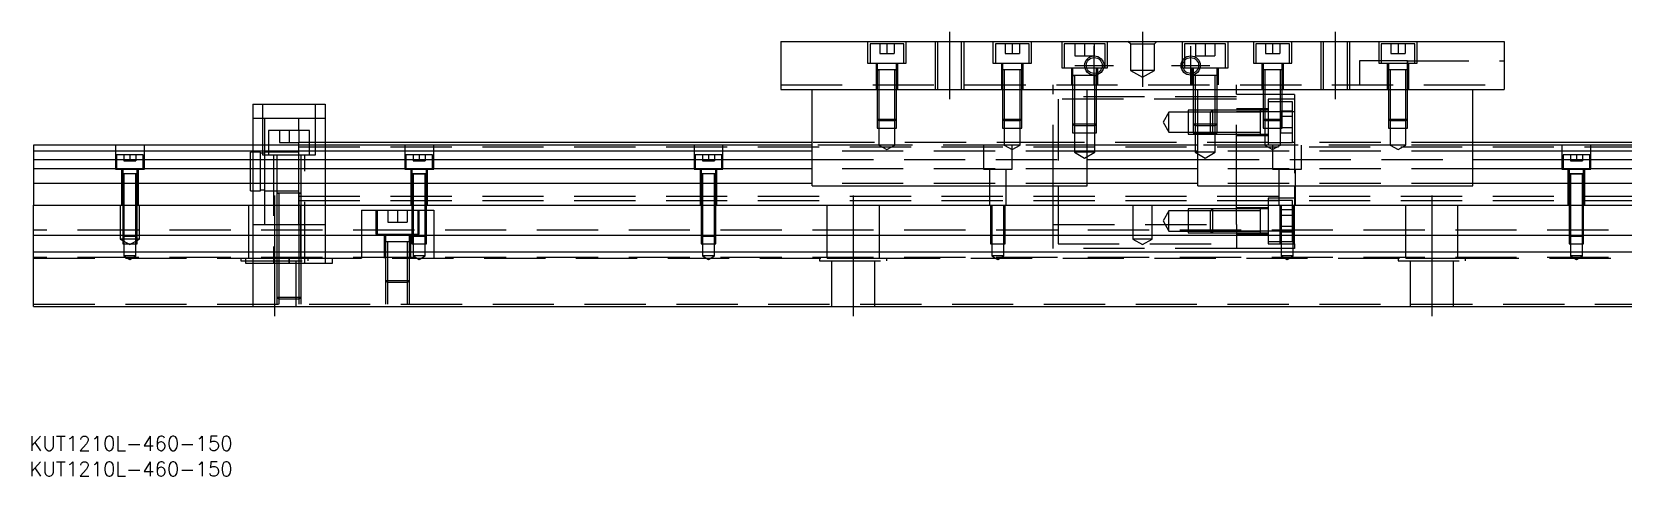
# Model space of a CAD drawing. Extents: x -10 to 660, y -257 to 102.
# Drawn here: x -0.3 to 329.7, y -256.5 to -164.3 of the extents above; entities that cross this region are included whole.
import ezdxf

# ---------------------------------------------------------------- set-up
doc = ezdxf.new("R2010")
doc.units = 0
doc.linetypes.add('CENTER', pattern=[50.8, 31.75, -6.35, 6.35, -6.35])
doc.linetypes.add('DASHED', pattern=[19.05, 12.7, -6.35])
doc.layers.get('0').update_dxf_attribs({"linetype": 'CONTINUOUS'})
doc.layers.add('CENTER', color=1, linetype='CENTER')
doc.styles.get("Standard").update_dxf_attribs({"font": 'txt.shx', "height": 3, "bigfont": 'bigfont.shx'})

# ---------------------------------------------------------------- blocks, each defined once
blk = doc.blocks.new('*U2')
at = {"color": 7, "linetype": 'CONTINUOUS'}
blk.add_text('KUT1210L-460-150', height=3, dxfattribs=at).set_placement((-0.86, -256.54))
blk = doc.blocks.new('*U3')
at = {"color": 7, "linetype": 'CONTINUOUS'}
blk.add_text('KUT1210L-460-150', height=3, dxfattribs=at).set_placement((-0.86, -251.24))

msp = doc.modelspace()

# ---------------------------------------------------------------- linework, layer by layer
at = {"color": 7, "linetype": 'CONTINUOUS'}
for p, q in [((155, -166.31), (155, -176.31)), ((155, -166.31), (305, -166.31)), ((305, -166.31), (305, -176.31)), ((245.500006, -173.41), (240.499994, -173.41)), ((155, -176.31), (305, -176.31)), ((161.5, -196.31), (161.5, -176.31)), ((218.5, -196.31), (218.5, -176.31)), ((241.5, -196.31), (241.5, -176.31)), ((298.5, -196.31), (298.5, -176.31)), ((45.5, -179.31), (45.5, -187.81)), ((45.5, -179.31), (60.5, -179.31)), ((60.5, -179.31), (60.5, -187.81)), ((0, -187.81), (0, -189.062272)), ((161.5, -187.81), (0, -187.81)), ((161.5, -187.31), (60.5, -187.31)), ((241.5, -187.81), (218.5, -187.81)), ((405, -187.31), (298.5, -187.31)), ((460, -187.81), (298.5, -187.81)), ((161.5, -189.062272), (0, -189.062272)), ((0, -189.062272), (0, -190.83668)), ((0, -190.83668), (161.5, -190.83668)), ((0, -190.83668), (0, -192.733076)), ((241.5, -189.062272), (218.5, -189.062272)), ((218.5, -190.83668), (241.5, -190.83668)), ((460, -189.062272), (298.5, -189.062272)), ((298.5, -190.83668), (460, -190.83668)), ((0, -192.733076), (0, -195.787372)), ((161.5, -192.733076), (0, -192.733076)), ((241.5, -192.733076), (218.5, -192.733076)), ((460, -192.733076), (298.5, -192.733076)), ((0, -195.787372), (0, -200.31)), ((161.5, -195.787372), (0, -195.787372)), ((161.5, -196.31), (218.5, -196.31)), ((241.5, -195.787372), (218.5, -195.787372)), ((241.5, -196.31), (298.5, -196.31)), ((460, -195.787372), (298.5, -195.787372)), ((0, -200.31), (460, -200.31)), ((0, -206.61), (0, -200.31)), ((460, -206.61), (0, -206.61)), ((0, -210.01), (0, -206.61)), ((0, -221.31), (0, -210.01)), ((460, -210.01), (0, -210.01)), ((0, -221.31), (460, -221.31))]:
    msp.add_line(p, q, dxfattribs=at)
at = {"color": 3, "linetype": 'DASHED'}
for p, q in [((173, -166.31), (173, -170.81)), ((180.5, -166.81), (173.5, -166.81)), ((173.5, -166.81), (173.5, -170.81)), ((175.5, -166.81), (175.5, -168.81)), ((177, -166.81), (177, -168.81)), ((178.5, -166.81), (178.5, -168.81)), ((180.5, -170.81), (180.5, -166.81)), ((181, -170.81), (181, -166.31)), ((187.000006, -166.31), (187.000006, -176.31)), ((187.5, -166.31), (187.5, -176.31)), ((192.5, -176.31), (192.5, -166.31)), ((192.999994, -176.31), (192.999994, -166.31)), ((199, -166.31), (199, -170.81)), ((206.5, -166.81), (199.5, -166.81)), ((199.5, -166.81), (199.5, -170.81)), ((201.5, -166.81), (201.5, -168.81)), ((203, -166.81), (203, -168.81)), ((204.5, -166.81), (204.5, -168.81)), ((206.5, -170.81), (206.5, -166.81)), ((207, -170.81), (207, -166.31)), ((213.25, -166.31), (213.25, -171.81)), ((222.25, -166.81), (213.75, -166.81)), ((213.75, -166.81), (213.75, -171.81)), ((216, -166.81), (216, -169.31)), ((218, -166.81), (218, -169.31)), ((220, -166.81), (220, -169.31)), ((222.25, -171.81), (222.25, -166.81)), ((222.75, -171.81), (222.75, -166.31)), ((227.5, -166.81), (227, -166.31)), ((227.5, -166.81), (227.5, -172.31)), ((227.5, -166.81), (232.5, -166.81)), ((232.5, -166.81), (233, -166.31)), ((232.5, -172.31), (232.5, -166.81)), ((238.25, -166.31), (238.25, -171.81)), ((247.25, -166.81), (238.75, -166.81)), ((238.75, -166.81), (238.75, -169.74875)), ((241, -166.81), (241, -169.31)), ((243, -166.81), (243, -169.31)), ((245, -166.81), (245, -169.31)), ((247.25, -171.81), (247.25, -166.81)), ((247.75, -171.81), (247.75, -166.31)), ((253, -166.31), (253, -170.81)), ((260.5, -166.81), (253.5, -166.81)), ((253.5, -166.81), (253.5, -170.81)), ((255.5, -166.81), (255.5, -168.81)), ((257, -166.81), (257, -168.81)), ((258.5, -166.81), (258.5, -168.81)), ((260.5, -170.81), (260.5, -166.81)), ((261, -170.81), (261, -166.31)), ((267.000006, -166.31), (267.000006, -176.31)), ((267.5, -166.31), (267.5, -176.31)), ((272.5, -176.31), (272.5, -166.31)), ((272.999994, -176.31), (272.999994, -166.31)), ((279, -166.31), (279, -170.81)), ((286.5, -166.81), (279.5, -166.81)), ((279.5, -166.81), (279.5, -170.81)), ((281.5, -166.81), (281.5, -168.81)), ((283, -166.81), (283, -168.81)), ((284.5, -166.81), (284.5, -168.81)), ((286.5, -170.81), (286.5, -166.81)), ((287, -170.81), (287, -166.31)), ((173, -170.81), (181, -170.81)), ((174.75, -170.81), (174.75, -176.31)), ((175, -170.81), (175, -172.21)), ((175.5, -168.81), (177, -168.81)), ((177, -168.81), (178.5, -168.81)), ((179, -172.21), (179, -170.81)), ((179.25, -176.31), (179.25, -170.81)), ((199, -170.81), (207, -170.81)), ((200.75, -170.81), (200.75, -176.31)), ((201, -170.81), (201, -172.21)), ((201.5, -168.81), (203, -168.81)), ((203, -168.81), (204.5, -168.81)), ((205, -172.21), (205, -170.81)), ((205.25, -176.31), (205.25, -170.81)), ((216, -169.31), (218, -169.31)), ((218, -169.31), (220, -169.31)), ((238.75, -169.74875), (238.75, -170.232968)), ((238.75, -170.232968), (238.75, -171.81)), ((241, -169.31), (243, -169.31)), ((243, -169.31), (245, -169.31)), ((253, -170.81), (261, -170.81)), ((254.75, -170.81), (254.75, -176.31)), ((255, -170.81), (255, -172.21)), ((255.5, -168.81), (257, -168.81)), ((257, -168.81), (258.5, -168.81)), ((259, -172.21), (259, -170.81)), ((259.25, -176.31), (259.25, -170.81)), ((285, -170.31), (275, -170.31)), ((275, -170.31), (275, -175.31)), ((279, -170.81), (287, -170.81)), ((280.75, -170.81), (280.75, -176.31)), ((281, -170.81), (281, -172.21)), ((281.5, -168.81), (283, -168.81)), ((283, -168.81), (284.5, -168.81)), ((285, -170.81), (285, -170.31)), ((285, -170.31), (305, -170.31)), ((285, -170.31), (285, -170.81)), ((285, -172.21), (285, -170.81)), ((285.25, -176.31), (285.25, -170.81)), ((179.000006, -172.21), (174.999994, -172.21)), ((179.000006, -172.21), (174.999994, -172.21)), ((175, -172.205), (175, -172.21)), ((175, -172.21), (175.216462, -172.21)), ((175.216708, -172.21), (175, -172.21)), ((175, -172.21), (175, -172.215)), ((175, -172.21), (175, -176.31)), ((178.783332, -172.21), (175.216708, -172.21)), ((175.35, -172.21), (175.35, -176.31)), ((178.65, -176.31), (178.65, -172.21)), ((179, -172.21), (178.783332, -172.21)), ((178.783538, -172.21), (179, -172.21)), ((179, -172.21), (179, -172.205)), ((179, -172.215), (179, -172.21)), ((179, -176.31), (179, -172.21)), ((205.000006, -172.21), (200.999994, -172.21)), ((205.000006, -172.21), (200.999994, -172.21)), ((205.000006, -172.21), (200.999994, -172.21)), ((201, -172.205), (201, -172.21)), ((201.216708, -172.21), (201, -172.21)), ((201, -172.21), (201, -172.215)), ((201, -172.21), (201, -176.31)), ((204.783332, -172.21), (201.216708, -172.21)), ((201.35, -172.21), (201.35, -176.31)), ((204.65, -176.31), (204.65, -172.21)), ((205, -172.21), (204.783332, -172.21)), ((205, -172.21), (205, -172.205)), ((205, -172.215), (205, -172.21)), ((205, -176.31), (205, -172.21)), ((213.25, -171.81), (222.75, -171.81)), ((215.25, -171.81), (215.25, -175.31)), ((220.500006, -173.41), (215.499994, -173.41)), ((220.500006, -173.41), (215.499994, -173.41)), ((215.5, -171.81), (215.5, -173.41)), ((215.5, -173.405), (215.5, -173.41)), ((215.5, -173.41), (215.757448, -173.41)), ((215.757468, -173.41), (215.5, -173.41)), ((215.5, -173.41), (215.5, -173.415)), ((215.5, -173.41), (215.5, -175.31)), ((220.013852, -173.41), (215.757468, -173.41)), ((215.9, -173.41), (215.9, -175.31)), ((220.242552, -173.41), (220.013852, -173.41)), ((220.1, -175.31), (220.1, -173.41)), ((220.5, -173.41), (220.242552, -173.41)), ((220.242602, -173.41), (220.5, -173.41)), ((220.5, -172.882418), (220.5, -171.81)), ((220.5, -173.246492), (220.5, -172.882418)), ((220.5, -173.41), (220.5, -173.246492)), ((220.5, -173.41), (220.5, -173.405)), ((220.5, -173.415), (220.5, -173.41)), ((220.5, -175.31), (220.5, -173.41)), ((220.75, -175.31), (220.75, -171.81)), ((232.5, -172.31), (227.5, -172.31)), ((227.5, -172.31), (230, -173.753376)), ((230, -173.753376), (232.5, -172.31)), ((238.25, -171.81), (247.75, -171.81)), ((240.25, -171.81), (240.25, -175.31)), ((240.5, -171.81), (240.5, -172.882418)), ((240.5, -172.882418), (240.5, -173.246492)), ((240.5, -173.246492), (240.5, -173.41)), ((240.5, -173.405), (240.5, -173.41)), ((240.757468, -173.41), (240.5, -173.41)), ((240.5, -173.41), (240.5, -173.415)), ((240.5, -173.41), (240.5, -175.31)), ((245.242552, -173.41), (240.757468, -173.41)), ((240.9, -173.41), (240.9, -175.31)), ((245.1, -175.31), (245.1, -173.41)), ((245.5, -173.41), (245.242552, -173.41)), ((245.5, -173.41), (245.5, -171.81)), ((245.5, -173.41), (245.5, -173.405)), ((245.5, -173.415), (245.5, -173.41)), ((245.5, -175.31), (245.5, -173.41)), ((245.75, -175.31), (245.75, -171.81)), ((259.000006, -172.21), (254.999994, -172.21)), ((259.000006, -172.21), (254.999994, -172.21)), ((255, -172.205), (255, -172.21)), ((255.216708, -172.21), (255, -172.21)), ((255, -172.21), (255, -172.215)), ((255, -172.21), (255, -176.31)), ((258.783332, -172.21), (255.216708, -172.21)), ((255.35, -172.21), (255.35, -176.31)), ((258.65, -176.31), (258.65, -172.21)), ((259, -172.21), (258.783332, -172.21)), ((259, -172.21), (259, -172.205)), ((259, -172.215), (259, -172.21)), ((259, -176.31), (259, -172.21)), ((285.000006, -172.21), (280.999994, -172.21)), ((285.000006, -172.21), (280.999994, -172.21)), ((285.000006, -172.21), (280.999994, -172.21)), ((285.000006, -172.21), (280.999994, -172.21)), ((281, -172.205), (281, -172.21)), ((281.216708, -172.21), (281, -172.21)), ((281, -172.21), (281, -176.31)), ((281, -172.21), (281, -172.215)), ((284.783332, -172.21), (281.216708, -172.21)), ((281.35, -172.21), (281.35, -176.31)), ((284.65, -176.31), (284.65, -172.21)), ((285, -172.21), (284.783332, -172.21)), ((285, -172.21), (285, -172.205)), ((285, -176.31), (285, -172.21)), ((285, -172.215), (285, -172.21)), ((155, -175.31), (305, -175.31)), ((175, -176.31), (175, -182.46)), ((175.000006, -176.31), (175.000002, -182.46)), ((175.35, -176.31), (175.35, -182.81)), ((178.65, -182.81), (178.65, -176.31)), ((178.999998, -182.46), (178.999994, -176.31)), ((179, -182.46), (179, -176.31)), ((201, -176.31), (201, -182.46)), ((201.000006, -176.31), (201.000002, -182.46)), ((201.35, -176.31), (201.35, -182.81)), ((204.65, -182.81), (204.65, -176.31)), ((204.999998, -182.46), (204.999994, -176.31)), ((205, -182.46), (205, -176.31)), ((211.5, -176.31), (211.5, -175.31)), ((211.5, -196.31), (211.5, -176.31)), ((249.5, -177.81), (211.5, -177.81)), ((215.5, -175.31), (215.5, -183.41)), ((215.500006, -175.31), (215.500006, -183.41)), ((215.9, -175.31), (215.9, -183.81)), ((220.1, -183.81), (220.1, -175.31)), ((220.499994, -183.41), (220.499994, -175.31)), ((220.5, -183.41), (220.5, -175.31)), ((240.5, -175.31), (240.5, -183.41)), ((240.500006, -175.31), (240.500006, -183.41)), ((240.9, -175.31), (240.9, -183.81)), ((245.1, -176.31), (245.1, -175.31)), ((245.1, -183.81), (245.1, -176.31)), ((245.499994, -176.31), (245.499994, -175.31)), ((245.499994, -183.410006), (245.499994, -176.31)), ((245.5, -176.31), (245.5, -175.31)), ((245.5, -183.41), (245.5, -176.31)), ((249.5, -176.31), (249.5, -175.31)), ((249.5, -196.31), (249.5, -176.31)), ((255, -177.31), (249.5, -177.31)), ((255, -176.31), (255, -182.46)), ((255.35, -177.31), (255, -177.31)), ((255.000006, -176.31), (255.000002, -182.46)), ((255.35, -176.31), (255.35, -182.81)), ((258.65, -177.31), (255.35, -177.31)), ((258.65, -182.81), (258.65, -176.31)), ((259, -177.31), (258.65, -177.31)), ((258.999998, -182.46), (258.999994, -176.31)), ((259, -182.46), (259, -176.31)), ((261.5, -177.31), (259, -177.31)), ((261.5, -177.31), (261.5, -180.940684)), ((281, -176.31), (281, -182.46)), ((281.000006, -176.31), (281.000002, -182.46)), ((281.35, -176.31), (281.35, -182.81)), ((284.65, -182.81), (284.65, -176.31)), ((284.999998, -182.46), (284.999994, -176.31)), ((285, -182.46), (285, -176.31)), ((47.5, -179.31), (47.5, -189.81)), ((58.5, -189.81), (58.5, -179.31)), ((212.5, -178.31), (212.5, -196.31)), ((245.1, -178.31), (212.5, -178.31)), ((235.5, -180.96), (234.287564, -183.06)), ((235.5, -185.16), (235.5, -180.96)), ((239.5, -180.96), (235.5, -180.96)), ((244.5, -180.560002), (239.5, -180.560006)), ((239.5, -180.560006), (239.5, -185.559994)), ((244.1, -180.96), (239.5, -180.96)), ((244.5, -180.56), (244.1, -180.96)), ((244.1, -183.81), (244.1, -180.96)), ((245.1, -180.96), (244.1, -180.96)), ((244.5, -180.56), (244.5, -183.81)), ((245.1, -180.56), (244.5, -180.56)), ((245.1, -180.560006), (244.5, -180.560002)), ((245.5, -178.31), (245.1, -178.31)), ((245.5, -180.56), (245.1, -180.56)), ((245.5, -180.560006), (245.1, -180.560006)), ((245.5, -180.96), (245.1, -180.96)), ((249.5, -178.31), (245.5, -178.31)), ((249.5, -180.56), (245.5, -180.56)), ((249.5, -180.560006), (245.5, -180.560006)), ((249.5, -180.96), (245.5, -180.96)), ((256.1, -180.31), (249.5, -180.31)), ((254.505, -180.56), (249.5, -180.56)), ((255, -180.940684), (249.5, -180.940684)), ((254.5, -180.96), (249.5, -180.96)), ((255, -180.56), (254.495, -180.56)), ((254.5, -183.06), (254.5, -180.559994)), ((254.5, -185.560006), (254.5, -180.559994)), ((254.5, -180.96), (254.5, -180.559994)), ((254.5, -180.56), (254.5, -180.817448)), ((254.5, -180.817468), (254.5, -180.56)), ((254.5, -180.817468), (254.5, -180.56)), ((254.5, -182.909954), (254.5, -180.817468)), ((254.5, -185.16), (254.5, -180.96)), ((255.35, -180.56), (255, -180.56)), ((255.35, -180.940684), (255, -180.940684)), ((256.1, -180.56), (255.35, -180.56)), ((258.65, -180.940684), (255.35, -180.940684)), ((256.1, -178.31), (256.1, -187.81)), ((261.5, -178.31), (256.1, -178.31)), ((258.65, -178.81), (256.1, -178.81)), ((258.6, -180.750598), (258.6, -181.9053)), ((261.1, -180.750598), (258.6, -180.750598)), ((259, -178.81), (258.65, -178.81)), ((259, -180.940684), (258.65, -180.940684)), ((261.1, -178.81), (259, -178.81)), ((261.5, -180.940684), (259, -180.940684)), ((261.1, -187.31), (261.1, -178.81)), ((261.5, -180.940684), (261.5, -196.31)), ((48, -182.31), (45.5, -182.31)), ((48, -187.81), (48, -182.31)), ((55, -182.31), (48, -182.31)), ((57.25, -184.81), (48.75, -184.81)), ((48.75, -184.81), (48.75, -187.81)), ((51, -184.81), (51, -187.31)), ((53, -184.81), (53, -187.31)), ((55, -184.81), (55, -182.31)), ((60.5, -182.31), (55, -182.31)), ((55, -184.81), (55, -187.31)), ((57.25, -187.81), (57.25, -184.81)), ((175, -182.46), (179, -182.46)), ((175, -182.46), (175.35, -182.81)), ((175.000002, -182.46), (175.000006, -184.31)), ((175.000006, -184.31), (178.999994, -184.31)), ((178.65, -182.81), (175.35, -182.81)), ((175.35, -182.81), (175.35, -184.31)), ((175.35, -184.31), (175.35, -187.81)), ((178.65, -182.81), (179, -182.46)), ((178.65, -184.31), (178.65, -182.81)), ((178.65, -187.81), (178.65, -184.31)), ((178.999994, -184.31), (178.999998, -182.46)), ((201, -182.46), (205, -182.46)), ((201, -182.46), (201.35, -182.81)), ((201.000002, -182.46), (201.000006, -184.31)), ((201.000006, -184.31), (204.999994, -184.31)), ((204.65, -182.81), (201.35, -182.81)), ((201.35, -182.81), (201.35, -184.31)), ((201.35, -184.31), (201.35, -187.81)), ((204.65, -182.81), (205, -182.46)), ((204.65, -184.31), (204.65, -182.81)), ((204.65, -187.81), (204.65, -184.31)), ((204.999994, -184.31), (204.999998, -182.46)), ((215.5, -183.41), (220.5, -183.41)), ((215.5, -183.41), (215.9, -183.81)), ((215.500006, -183.41), (215.500006, -185.31)), ((220.1, -183.81), (215.9, -183.81)), ((215.9, -183.81), (215.9, -185.31)), ((220.1, -183.81), (220.5, -183.41)), ((220.1, -185.31), (220.1, -183.81)), ((220.499994, -185.31), (220.499994, -183.41)), ((234.287564, -183.06), (235.5, -185.16)), ((240.5, -183.41), (245.5, -183.41)), ((240.5, -183.41), (240.9, -183.81)), ((240.500006, -183.41), (240.500006, -185.31)), ((245.1, -183.81), (240.9, -183.81)), ((240.9, -183.81), (240.9, -185.31)), ((244.1, -185.16), (244.1, -183.81)), ((244.5, -183.81), (244.5, -185.56)), ((245.1, -183.81), (245.5, -183.41)), ((245.1, -185.31), (245.1, -183.81)), ((245.499994, -185.31), (245.499994, -183.410006)), ((254.5, -185.302552), (254.5, -182.909954)), ((255, -182.46), (259, -182.46)), ((255, -182.46), (255.35, -182.81)), ((255.000002, -182.46), (255.000006, -184.31)), ((255.000006, -184.31), (258.999994, -184.31)), ((258.65, -182.81), (255.35, -182.81)), ((255.35, -182.81), (255.35, -184.31)), ((255.35, -184.31), (255.35, -187.81)), ((258.6, -181.9053), (258.6, -184.2147)), ((261.1, -181.9053), (258.6, -181.9053)), ((258.6, -184.2147), (258.6, -185.369402)), ((261.1, -184.2147), (258.6, -184.2147)), ((258.65, -182.81), (259, -182.46)), ((258.65, -184.31), (258.65, -182.81)), ((258.65, -187.81), (258.65, -184.31)), ((258.999994, -184.31), (258.999998, -182.46)), ((281, -182.46), (285, -182.46)), ((281, -182.46), (281.35, -182.81)), ((281.000002, -182.46), (281.000006, -184.31)), ((281.000006, -184.31), (284.999994, -184.31)), ((284.65, -182.81), (281.35, -182.81)), ((281.35, -182.81), (281.35, -184.31)), ((281.35, -184.31), (281.35, -187.81)), ((284.65, -182.81), (285, -182.46)), ((284.65, -184.31), (284.65, -182.81)), ((284.65, -187.81), (284.65, -184.31)), ((284.999994, -184.31), (284.999998, -182.46)), ((17, -187.81), (17, -192.81)), ((23, -192.81), (23, -187.81)), ((45.5, -187.81), (45.5, -200.31)), ((48, -193.31), (48, -187.81)), ((48.75, -187.81), (48.75, -189.81)), ((51, -187.31), (53, -187.31)), ((53, -187.31), (55, -187.31)), ((55, -187.81), (55, -187.31)), ((57.25, -187.31), (55, -187.31)), ((55, -189.81), (55, -187.81)), ((60.5, -187.31), (57.25, -187.31)), ((57.25, -189.81), (57.25, -187.81)), ((60.5, -187.81), (60.5, -200.31)), ((77, -187.81), (77, -192.81)), ((83, -192.81), (83, -187.81)), ((137, -187.81), (137, -192.81)), ((143, -192.81), (143, -187.81)), ((212.5, -187.31), (161.5, -187.31)), ((175.35, -187.81), (161.5, -187.81)), ((178.65, -187.81), (175.35, -187.81)), ((175.35, -187.81), (177, -188.762628)), ((177, -188.762628), (178.65, -187.81)), ((201.35, -187.81), (178.65, -187.81)), ((197, -187.81), (197, -192.81)), ((204.65, -187.81), (201.35, -187.81)), ((201.35, -187.81), (203, -188.762628)), ((203, -188.762628), (204.65, -187.81)), ((203, -192.81), (203, -187.81)), ((218.5, -187.81), (204.65, -187.81)), ((256.1, -187.31), (212.5, -187.31)), ((215.500006, -185.31), (220.499994, -185.31)), ((215.9, -185.31), (215.9, -189.31)), ((220.1, -189.31), (220.1, -185.31)), ((235.5, -185.16), (239.5, -185.16)), ((239.5, -185.16), (244.1, -185.16)), ((239.5, -185.559994), (244.5, -185.559994)), ((240.500006, -185.31), (245.499994, -185.31)), ((240.9, -185.31), (240.9, -189.31)), ((255.35, -187.81), (241.5, -187.81)), ((244.1, -185.16), (249.5, -185.16)), ((244.1, -185.16), (244.5, -185.56)), ((244.1, -185.16), (249.5, -185.16)), ((244.5, -185.559994), (249.5, -185.559994)), ((244.5, -185.56), (249.5, -185.559998)), ((245.1, -189.31), (245.1, -185.31)), ((249.5, -185.16), (254.5, -185.16)), ((249.5, -185.559998), (254.505, -185.56)), ((249.5, -185.81), (256.1, -185.81)), ((254.495, -185.56), (256.1, -185.56)), ((254.5, -185.560006), (254.5, -185.16)), ((254.5, -185.56), (254.5, -185.302552)), ((258.65, -187.81), (255.35, -187.81)), ((255.35, -187.81), (257, -188.762628)), ((256.1, -187.31), (261.1, -187.31)), ((257, -188.762628), (258.65, -187.81)), ((257, -187.81), (257, -192.81)), ((261.1, -185.369402), (258.6, -185.369402)), ((281.35, -187.81), (258.65, -187.81)), ((261.5, -187.31), (261.1, -187.31)), ((298.5, -187.31), (261.5, -187.31)), ((263, -192.81), (263, -187.81)), ((284.65, -187.81), (281.35, -187.81)), ((281.35, -187.81), (283, -188.762628)), ((283, -188.762628), (284.65, -187.81)), ((298.5, -187.81), (284.65, -187.81)), ((317, -187.81), (317, -192.81)), ((323, -192.81), (323, -187.81)), ((22.75, -189.81), (17.25, -189.81)), ((17.25, -189.81), (17.25, -192.81)), ((18.75, -189.81), (18.75, -191.11)), ((18.75, -191.11), (20, -191.11)), ((20, -189.81), (20, -191.11)), ((20, -191.11), (21.25, -191.11)), ((21.25, -189.81), (21.25, -191.11)), ((22.75, -192.81), (22.75, -189.81)), ((45, -193.31), (45, -189.31)), ((45.5, -189.31), (45, -189.31)), ((47.1, -189.31), (45.5, -189.31)), ((47.1, -193.31), (47.1, -189.31)), ((48, -189.51), (47.1, -189.51)), ((47.5, -189.81), (58.5, -189.81)), ((48.75, -189.31), (48, -189.31)), ((55, -189.31), (48.75, -189.31)), ((49.75, -189.81), (49.75, -212.31)), ((50.5, -189.81), (50.5, -197.81)), ((55, -188.185), (405, -188.185)), ((55, -193.31), (55, -189.81)), ((55.5, -197.81), (55.5, -189.81)), ((56.25, -212.31), (56.25, -189.81)), ((82.75, -189.81), (77.25, -189.81)), ((77.25, -189.81), (77.25, -192.81)), ((78.75, -189.81), (78.75, -191.11)), ((78.75, -191.11), (80, -191.11)), ((80, -189.81), (80, -191.11)), ((80, -191.11), (81.25, -191.11)), ((81.25, -189.81), (81.25, -191.11)), ((82.75, -192.81), (82.75, -189.81)), ((142.75, -189.81), (137.25, -189.81)), ((137.25, -189.81), (137.25, -192.81)), ((138.75, -189.81), (138.75, -191.11)), ((138.75, -191.11), (140, -191.11)), ((140, -189.81), (140, -191.11)), ((140, -191.11), (141.25, -191.11)), ((141.25, -189.81), (141.25, -191.11)), ((142.75, -192.81), (142.75, -189.81)), ((218.5, -189.062272), (161.5, -189.062272)), ((161.5, -190.83668), (218.5, -190.83668)), ((220.1, -189.31), (215.9, -189.31)), ((215.9, -189.31), (218, -190.522436)), ((218, -190.522436), (220.1, -189.31)), ((245.1, -189.31), (240.9, -189.31)), ((240.9, -189.31), (243, -190.522436)), ((298.5, -189.062272), (241.5, -189.062272)), ((241.5, -190.83668), (298.5, -190.83668)), ((243, -190.522436), (245.1, -189.31)), ((322.75, -189.81), (317.25, -189.81)), ((317.25, -189.81), (317.25, -192.81)), ((318.75, -189.81), (318.75, -191.11)), ((318.75, -191.11), (320, -191.11)), ((320, -189.81), (320, -191.11)), ((320, -191.11), (321.25, -191.11)), ((321.25, -189.81), (321.25, -191.11)), ((322.75, -192.81), (322.75, -189.81)), ((17, -192.81), (23, -192.81)), ((18.25, -192.81), (18.25, -200.31)), ((19.998804, -193.81), (18.499994, -193.81)), ((19.998804, -193.81), (18.499994, -193.81)), ((18.5, -192.81), (18.5, -193.81)), ((18.5, -193.805), (18.5, -193.81)), ((18.624678, -193.81), (18.5, -193.81)), ((18.624678, -193.81), (18.5, -193.81)), ((18.5, -193.81), (18.5, -200.31)), ((18.5, -193.81), (18.5, -193.815)), ((19.998804, -193.81), (18.624678, -193.81)), ((19.998804, -193.81), (18.624678, -193.81)), ((18.75, -193.81), (18.75, -200.31)), ((21.500006, -193.81), (19.998804, -193.81)), ((21.500006, -193.81), (19.998804, -193.81)), ((21.37533, -193.81), (19.998804, -193.81)), ((21.37533, -193.81), (19.998804, -193.81)), ((21.25, -200.31), (21.25, -193.81)), ((21.5, -193.81), (21.37533, -193.81)), ((21.5, -193.81), (21.37533, -193.81)), ((21.5, -193.81), (21.5, -192.81)), ((21.5, -193.81), (21.5, -193.805)), ((21.5, -200.31), (21.5, -193.81)), ((21.5, -193.815), (21.5, -193.81)), ((21.75, -200.31), (21.75, -192.81)), ((45, -197.31), (45, -193.31)), ((47.1, -197.31), (47.1, -193.31)), ((48, -200.31), (48, -193.31)), ((55, -197.810302), (55, -193.31)), ((77, -192.81), (83, -192.81)), ((78.25, -192.81), (78.25, -200.31)), ((81.500006, -193.81), (78.499994, -193.81)), ((79.998804, -193.81), (78.499994, -193.81)), ((81.500006, -193.81), (78.499994, -193.81)), ((79.998804, -193.81), (78.499994, -193.81)), ((78.5, -192.81), (78.5, -193.81)), ((78.5, -193.805), (78.5, -193.81)), ((78.5, -193.81), (78.62467, -193.81)), ((78.624678, -193.81), (78.5, -193.81)), ((78.5, -193.81), (78.62467, -193.81)), ((78.624678, -193.81), (78.5, -193.81)), ((78.5, -193.81), (78.5, -200.31)), ((78.5, -193.81), (78.5, -193.815)), ((78.62467, -193.81), (81.375392, -193.81)), ((78.62467, -193.81), (81.375392, -193.81)), ((79.998804, -193.81), (78.624678, -193.81)), ((79.998804, -193.81), (78.624678, -193.81)), ((78.75, -193.81), (78.75, -200.31)), ((81.500006, -193.81), (79.998804, -193.81)), ((81.500006, -193.81), (79.998804, -193.81)), ((81.37533, -193.81), (79.998804, -193.81)), ((81.37533, -193.81), (79.998804, -193.81)), ((81.25, -200.31), (81.25, -193.81)), ((81.5, -193.81), (81.37533, -193.81)), ((81.5, -193.81), (81.37533, -193.81)), ((81.375392, -193.81), (81.5, -193.81)), ((81.375392, -193.81), (81.5, -193.81)), ((81.5, -193.81), (81.5, -192.81)), ((81.5, -193.81), (81.5, -193.805)), ((81.5, -200.31), (81.5, -193.81)), ((81.5, -193.815), (81.5, -193.81)), ((81.75, -200.31), (81.75, -192.81)), ((137, -192.81), (143, -192.81)), ((138.25, -192.81), (138.25, -200.31)), ((139.998804, -193.81), (138.499994, -193.81)), ((139.998804, -193.81), (138.499994, -193.81)), ((138.5, -192.81), (138.5, -193.81)), ((138.5, -193.805), (138.5, -193.81)), ((138.624678, -193.81), (138.5, -193.81)), ((138.624678, -193.81), (138.5, -193.81)), ((138.5, -193.81), (138.5, -193.815)), ((138.5, -193.81), (138.5, -200.31)), ((139.998804, -193.81), (138.624678, -193.81)), ((139.998804, -193.81), (138.624678, -193.81)), ((138.75, -193.81), (138.75, -200.31)), ((141.500006, -193.81), (139.998804, -193.81)), ((141.500006, -193.81), (139.998804, -193.81)), ((141.37533, -193.81), (139.998804, -193.81)), ((141.37533, -193.81), (139.998804, -193.81)), ((141.25, -200.31), (141.25, -193.81)), ((141.5, -193.81), (141.37533, -193.81)), ((141.5, -193.81), (141.37533, -193.81)), ((141.5, -193.81), (141.5, -192.81)), ((141.5, -193.81), (141.5, -193.805)), ((141.5, -193.815), (141.5, -193.81)), ((141.5, -200.31), (141.5, -193.81)), ((141.75, -200.31), (141.75, -192.81)), ((218.5, -192.733076), (161.5, -192.733076)), ((197, -192.81), (203, -192.81)), ((198.25, -192.81), (198.25, -200.31)), ((201.75, -200.31), (201.75, -192.81)), ((298.5, -192.733076), (241.5, -192.733076)), ((257, -192.81), (263, -192.81)), ((258.25, -192.81), (258.25, -200.31)), ((261.75, -200.31), (261.75, -192.81)), ((317, -192.81), (323, -192.81)), ((318.25, -192.81), (318.25, -200.31)), ((319.998804, -193.81), (318.499994, -193.81)), ((321.500006, -193.81), (318.499994, -193.81)), ((319.998804, -193.81), (318.499994, -193.81)), ((318.5, -192.81), (318.5, -193.81)), ((318.5, -193.805), (318.5, -193.81)), ((318.624678, -193.81), (318.5, -193.81)), ((318.5, -193.81), (318.62467, -193.81)), ((318.624678, -193.81), (318.5, -193.81)), ((318.5, -193.81), (318.5, -193.815)), ((318.5, -193.81), (318.5, -200.31)), ((318.62467, -193.81), (321.375392, -193.81)), ((319.998804, -193.81), (318.624678, -193.81)), ((319.998804, -193.81), (318.624678, -193.81)), ((318.75, -193.81), (318.75, -200.31)), ((321.500006, -193.81), (319.998804, -193.81)), ((321.500006, -193.81), (319.998804, -193.81)), ((321.37533, -193.81), (319.998804, -193.81)), ((321.37533, -193.81), (319.998804, -193.81)), ((321.25, -200.31), (321.25, -193.81)), ((321.5, -193.81), (321.37533, -193.81)), ((321.5, -193.81), (321.37533, -193.81)), ((321.375392, -193.81), (321.5, -193.81)), ((321.5, -193.81), (321.5, -192.81)), ((321.5, -193.81), (321.5, -193.805)), ((321.5, -193.815), (321.5, -193.81)), ((321.5, -200.31), (321.5, -193.81)), ((321.75, -200.31), (321.75, -192.81)), ((45, -197.31), (45.5, -197.31)), ((45.5, -197.31), (47.1, -197.31)), ((47.1, -197.11), (48, -197.11)), ((48, -197.31), (50.5, -197.31)), ((55.500006, -197.81), (50.499994, -197.81)), ((55.500006, -197.81), (50.499994, -197.81)), ((55.500006, -197.81), (50.499994, -197.81)), ((50.5, -197.31), (55, -197.31)), ((50.5, -197.805), (50.5, -197.81)), ((50.5, -197.81), (50.757448, -197.81)), ((50.757468, -197.81), (50.5, -197.81)), ((50.5, -197.81), (50.5, -200.31)), ((50.5, -197.81), (50.5, -197.815)), ((55.242552, -197.81), (50.757468, -197.81)), ((50.9, -197.81), (50.9, -200.31)), ((55, -200.31), (55, -197.810302)), ((55.1, -200.31), (55.1, -197.81)), ((55.5, -197.81), (55.242552, -197.81)), ((55.242602, -197.81), (55.5, -197.81)), ((55.5, -197.81), (55.5, -197.805)), ((55.5, -200.31), (55.5, -197.81)), ((55.5, -197.815), (55.5, -197.81)), ((218.5, -195.787372), (161.5, -195.787372)), ((211.5, -200.31), (211.5, -196.31)), ((212.5, -196.31), (212.5, -200.31)), ((298.5, -195.787372), (241.5, -195.787372)), ((249.5, -200.31), (249.5, -196.31)), ((261.5, -196.31), (261.5, -200.31)), ((18, -200.31), (18, -207.31)), ((18.5, -200.31), (18.5, -206.56)), ((18.500006, -200.31), (18.500006, -206.560006)), ((18.75, -200.31), (18.75, -206.61)), ((21.25, -206.61), (21.25, -200.31)), ((21.499994, -206.560006), (21.499994, -200.31)), ((21.5, -206.56), (21.5, -200.31)), ((22, -207.31), (22, -200.31)), ((44.638098, -211.31), (44.638098, -200.31)), ((45.5, -200.31), (45.5, -206.61)), ((48, -204.31), (48, -200.31)), ((50.5, -200.31), (50.5, -206.61)), ((50.9, -200.31), (50.9, -206.61)), ((55, -198.435), (405, -198.435)), ((55, -199.31), (405, -199.31)), ((55, -204.31), (55, -200.31)), ((55.1, -206.61), (55.1, -200.31)), ((55.361902, -200.31), (55.361902, -211.31)), ((55.5, -206.61), (55.5, -200.31)), ((60.5, -200.31), (60.5, -206.61)), ((68, -201.31), (78.5, -201.31)), ((68, -201.31), (68, -206.61)), ((71, -201.31), (71, -206.31)), ((71.25, -201.31), (71.25, -206.31)), ((73.5, -201.31), (73.5, -203.81)), ((75.5, -201.31), (75.5, -203.81)), ((77.5, -201.31), (77.5, -203.81)), ((78.5, -200.31), (78.5, -206.56)), ((78.5, -201.31), (78.75, -201.31)), ((78.500006, -200.31), (78.500006, -206.560006)), ((78.75, -200.31), (78.75, -206.61)), ((78.75, -201.31), (81.25, -201.31)), ((79.75, -206.31), (79.75, -201.31)), ((80, -206.31), (80, -201.31)), ((81.25, -206.61), (81.25, -200.31)), ((81.25, -201.31), (81.5, -201.31)), ((81.499994, -206.560006), (81.499994, -200.31)), ((81.5, -206.56), (81.5, -200.31)), ((81.5, -201.31), (83, -201.31)), ((83, -201.31), (83, -206.61)), ((138.5, -200.31), (138.5, -206.56)), ((138.500006, -200.31), (138.500006, -206.560006)), ((138.75, -200.31), (138.75, -206.61)), ((141.25, -206.61), (141.25, -200.31)), ((141.499994, -206.560006), (141.499994, -200.31)), ((141.5, -206.56), (141.5, -200.31)), ((164.638098, -211.31), (164.638098, -200.31)), ((175.361902, -200.31), (175.361902, -211.31)), ((198.500006, -200.31), (198.500006, -206.61)), ((198.75, -200.31), (198.75, -208.31)), ((201.25, -208.31), (201.25, -200.31)), ((201.499994, -206.61), (201.499994, -200.31)), ((211.5, -204.31), (211.5, -200.31)), ((212.5, -200.31), (212.5, -206.61)), ((228, -200.31), (228, -207.31)), ((232, -207.31), (232, -200.31)), ((244.5, -201.060002), (239.5, -201.060006)), ((239.5, -201.060006), (239.5, -206.059994)), ((244.5, -201.06), (244.1, -201.46)), ((244.5, -201.06), (244.5, -206.06)), ((249.5, -201.06), (244.5, -201.06)), ((249.5, -201.060006), (244.5, -201.060002)), ((249.5, -204.31), (249.5, -200.31)), ((256.1, -200.81), (249.5, -200.81)), ((254.5, -201.06), (249.5, -201.06)), ((254.5, -201.06), (254.495, -201.06)), ((254.5, -203.409968), (254.5, -201.059994)), ((254.5, -203.56), (254.5, -201.059994)), ((254.5, -206.060006), (254.5, -201.059994)), ((254.5, -201.317468), (254.5, -201.06)), ((256.1, -201.06), (254.5, -201.06)), ((254.505, -201.06), (254.5, -201.06)), ((254.5, -203.409954), (254.5, -201.317468)), ((256.1, -198.81), (256.1, -208.31)), ((261.5, -198.81), (256.1, -198.81)), ((261.1, -199.31), (256.1, -199.31)), ((258.500006, -200.31), (258.500006, -206.61)), ((258.6, -201.250598), (258.6, -202.4053)), ((261.1, -201.250598), (258.6, -201.250598)), ((258.75, -200.31), (258.75, -208.31)), ((261.1, -200.31), (261.1, -199.31)), ((261.1, -206.61), (261.1, -200.31)), ((261.25, -208.31), (261.25, -200.31)), ((261.499994, -206.61), (261.499994, -200.31)), ((284.638098, -211.31), (284.638098, -200.31)), ((295.361902, -200.31), (295.361902, -211.31)), ((318.5, -200.31), (318.5, -206.56)), ((318.500006, -200.31), (318.500006, -206.560006)), ((318.75, -200.31), (318.75, -206.61)), ((321.25, -206.61), (321.25, -200.31)), ((321.499994, -206.560006), (321.499994, -200.31)), ((321.5, -206.56), (321.5, -200.31)), ((45.5, -204.31), (48, -204.31)), ((48, -204.31), (50.5, -204.31)), ((50.5, -204.31), (50.9, -204.31)), ((50.9, -204.31), (55, -204.31)), ((55, -204.31), (60.5, -204.31)), ((73.5, -203.81), (75.5, -203.81)), ((75.5, -203.81), (77.5, -203.81)), ((211.5, -204.31), (249.5, -204.31)), ((211.5, -206.61), (211.5, -204.31)), ((235.5, -201.46), (234.287564, -203.56)), ((234.287564, -203.56), (235.5, -205.66)), ((235.5, -205.66), (235.5, -201.46)), ((239.5, -201.46), (235.5, -201.46)), ((244.1, -201.46), (239.5, -201.46)), ((244.1, -205.66), (244.1, -201.46)), ((249.5, -201.46), (244.1, -201.46)), ((254.5, -201.46), (249.5, -201.46)), ((249.5, -204.31), (249.5, -206.61)), ((254.5, -203.76002), (254.5, -203.409954)), ((254.5, -206.060006), (254.5, -203.409968)), ((254.5, -205.802552), (254.5, -203.76002)), ((261.1, -202.4053), (258.6, -202.4053)), ((258.6, -202.4053), (258.6, -204.7147)), ((460, -205.46), (0, -205.46)), ((22, -207.31), (18, -207.31)), ((18, -207.31), (20, -208.4647)), ((18.5, -206.56), (21.5, -206.56)), ((18.5, -206.56), (18.55, -206.61)), ((18.500006, -206.560006), (18.500006, -206.61)), ((18.500006, -206.61), (18.500006, -208.31)), ((18.55, -206.61), (18.75, -206.81)), ((18.75, -206.61), (18.75, -206.81)), ((21.25, -206.81), (18.75, -206.81)), ((18.75, -206.81), (18.75, -208.31)), ((20, -208.4647), (22, -207.31)), ((21.25, -206.81), (21.25, -206.61)), ((21.25, -206.81), (21.45, -206.61)), ((21.25, -208.31), (21.25, -206.81)), ((21.45, -206.61), (21.5, -206.56)), ((21.499994, -206.61), (21.499994, -206.560006)), ((21.499994, -208.31), (21.499994, -206.61)), ((45.5, -206.61), (45.5, -210.01)), ((50.5, -206.61), (50.5, -210.01)), ((50.9, -206.61), (50.9, -210.01)), ((55.1, -210.01), (55.1, -206.61)), ((55.5, -210.01), (55.5, -206.61)), ((60.5, -206.61), (60.5, -210.01)), ((68, -206.61), (68, -210.01)), ((71, -206.31), (80, -206.31)), ((72.75, -206.31), (72.75, -211.31)), ((78.000006, -207.91), (72.999994, -207.91)), ((73, -206.31), (73, -206.61)), ((73, -206.61), (73, -207.91)), ((73, -207.905), (73, -207.91)), ((73.257468, -207.91), (73, -207.91)), ((73, -207.91), (73, -207.915)), ((73, -207.91), (73, -210.01)), ((77.742552, -207.91), (73.257468, -207.91)), ((73.4, -207.91), (73.4, -210.01)), ((77.6, -210.01), (77.6, -207.91)), ((78, -207.91), (77.742552, -207.91)), ((78, -206.61), (78, -206.31)), ((78, -207.91), (78, -206.61)), ((78, -207.91), (78, -207.905)), ((78, -207.915), (78, -207.91)), ((78, -210.01), (78, -207.91)), ((78.25, -211.31), (78.25, -206.31)), ((78.5, -206.56), (81.5, -206.56)), ((78.5, -206.56), (78.55, -206.61)), ((78.500006, -206.560006), (78.500006, -206.61)), ((78.500006, -206.61), (78.500006, -208.31)), ((78.55, -206.61), (78.75, -206.81)), ((78.75, -206.61), (78.75, -206.81)), ((81.25, -206.81), (78.75, -206.81)), ((78.75, -206.81), (78.75, -208.31)), ((81.25, -206.81), (81.25, -206.61)), ((81.25, -206.81), (81.45, -206.61)), ((81.25, -208.31), (81.25, -206.81)), ((81.45, -206.61), (81.5, -206.56)), ((81.499994, -206.61), (81.499994, -206.560006)), ((81.499994, -208.31), (81.499994, -206.61)), ((83, -206.61), (83, -210.01)), ((138.5, -206.56), (141.5, -206.56)), ((138.5, -206.56), (138.55, -206.61)), ((138.500006, -206.560006), (138.500006, -206.61)), ((138.500006, -206.61), (138.500006, -208.31)), ((138.55, -206.61), (138.75, -206.81)), ((138.75, -206.61), (138.75, -206.81)), ((141.25, -206.81), (138.75, -206.81)), ((138.75, -206.81), (138.75, -208.31)), ((141.25, -206.81), (141.25, -206.61)), ((141.25, -206.81), (141.45, -206.61)), ((141.25, -208.31), (141.25, -206.81)), ((141.45, -206.61), (141.5, -206.56)), ((141.499994, -206.61), (141.499994, -206.560006)), ((141.499994, -208.31), (141.499994, -206.61)), ((198.500006, -206.61), (198.500006, -208.31)), ((201.499994, -208.31), (201.499994, -206.61)), ((249.5, -206.585918), (211.5, -206.585918)), ((211.5, -209.31), (211.5, -206.61)), ((212.5, -206.61), (212.5, -208.31)), ((232, -207.31), (228, -207.31)), ((228, -207.31), (230, -208.4647)), ((230, -208.4647), (232, -207.31)), ((235.5, -205.66), (239.5, -205.66)), ((239.5, -205.66), (244.1, -205.66)), ((239.5, -206.059994), (244.5, -206.059998)), ((244.1, -205.66), (249.5, -205.66)), ((244.1, -205.66), (244.5, -206.06)), ((244.5, -206.059998), (249.5, -206.059994)), ((244.5, -206.06), (249.5, -206.06)), ((249.5, -205.66), (254.5, -205.66)), ((258.500006, -205.679316), (249.5, -205.679316)), ((249.5, -206.06), (254.5, -206.06)), ((249.5, -206.31), (256.1, -206.31)), ((249.5, -206.61), (249.5, -209.31)), ((254.495, -206.06), (254.5, -206.06)), ((254.5, -206.06), (254.5, -205.802552)), ((254.5, -206.06), (256.1, -206.06)), ((254.5, -206.06), (254.505, -206.06)), ((256.1, -207.81), (258.500006, -207.81)), ((261.5, -205.679316), (258.500006, -205.679316)), ((258.500006, -206.61), (258.500006, -208.31)), ((258.500006, -207.81), (261.1, -207.81)), ((261.1, -204.7147), (258.6, -204.7147)), ((258.6, -204.7147), (258.6, -205.869402)), ((261.1, -205.869402), (258.6, -205.869402)), ((261.1, -207.81), (261.1, -206.61)), ((261.499994, -208.31), (261.499994, -206.61)), ((318.5, -206.56), (321.5, -206.56)), ((318.5, -206.56), (318.55, -206.61)), ((318.500006, -206.560006), (318.500006, -206.61)), ((318.500006, -206.61), (318.500006, -208.31)), ((318.55, -206.61), (318.75, -206.81)), ((318.75, -206.61), (318.75, -206.81)), ((321.25, -206.81), (318.75, -206.81)), ((318.75, -206.81), (318.75, -208.31)), ((321.25, -206.81), (321.25, -206.61)), ((321.25, -206.81), (321.45, -206.61)), ((321.25, -208.31), (321.25, -206.81)), ((321.45, -206.61), (321.5, -206.56)), ((321.499994, -206.61), (321.499994, -206.560006)), ((321.499994, -208.31), (321.499994, -206.61)), ((460, -211.16), (0, -211.16)), ((18.500006, -208.31), (21.499994, -208.31)), ((18.75, -208.31), (18.75, -210.81)), ((21.25, -210.81), (18.75, -210.81)), ((18.75, -210.81), (20, -211.531688)), ((20, -211.531688), (21.25, -210.81)), ((21.25, -210.81), (21.25, -208.31)), ((45.5, -210.01), (45.5, -211.31)), ((50.5, -210.01), (50.5, -211.31)), ((50.9, -210.01), (50.9, -211.31)), ((55.1, -211.31), (55.1, -210.01)), ((55.5, -211.31), (55.5, -210.01)), ((60.5, -210.01), (60.5, -212.31)), ((68, -210.01), (68, -211.31)), ((73, -210.01), (73, -211.31)), ((73.4, -210.01), (73.4, -211.31)), ((77.6, -211.31), (77.6, -210.01)), ((78, -211.31), (78, -210.01)), ((78.500006, -208.31), (81.499994, -208.31)), ((78.75, -208.31), (78.75, -210.81)), ((81.25, -210.81), (78.75, -210.81)), ((78.75, -210.81), (80, -211.531688)), ((80, -211.531688), (81.25, -210.81)), ((81.25, -210.81), (81.25, -208.31)), ((83, -210.01), (83, -211.31)), ((138.500006, -208.31), (141.499994, -208.31)), ((138.75, -208.31), (138.75, -210.81)), ((141.25, -210.81), (138.75, -210.81)), ((138.75, -210.81), (140, -211.531688)), ((140, -211.531688), (141.25, -210.81)), ((141.25, -210.81), (141.25, -208.31)), ((198.500006, -208.31), (201.499994, -208.31)), ((198.75, -208.31), (198.75, -210.81)), ((201.25, -210.81), (198.75, -210.81)), ((198.75, -210.81), (200, -211.531688)), ((200, -211.531688), (201.25, -210.81)), ((201.25, -210.81), (201.25, -208.31)), ((249.5, -209.31), (211.5, -209.31)), ((212.5, -208.31), (249.5, -208.31)), ((261.5, -209.31), (249.5, -209.31)), ((256.1, -208.31), (258.500006, -208.31)), ((258.500006, -208.31), (261.499994, -208.31)), ((258.75, -208.31), (258.75, -210.81)), ((261.25, -210.81), (258.75, -210.81)), ((258.75, -210.81), (260, -211.531688)), ((260, -211.531688), (261.25, -210.81)), ((261.25, -210.81), (261.25, -208.31)), ((261.5, -208.31), (261.5, -209.31)), ((318.500006, -208.31), (321.499994, -208.31)), ((318.75, -208.31), (318.75, -210.81)), ((321.25, -210.81), (318.75, -210.81)), ((318.75, -210.81), (320, -211.531688)), ((320, -211.531688), (321.25, -210.81)), ((321.25, -210.81), (321.25, -208.31)), ((0, -211.31), (44.638098, -211.31)), ((43, -211.31), (43, -211.81)), ((43, -211.81), (57, -211.81)), ((44, -211.31), (44, -212.31)), ((44, -212.31), (53, -212.31)), ((44.638098, -211.31), (55.361902, -211.31)), ((45.5, -211.31), (45.5, -211.81)), ((45.5, -211.81), (45.5, -221.31)), ((50.5, -211.31), (50.5, -212.31)), ((50.5, -212.31), (50.5, -219.41)), ((50.500006, -212.31), (50.500006, -219.410006)), ((50.9, -211.31), (50.9, -212.31)), ((50.9, -212.31), (50.9, -219.81)), ((53, -211.31), (53, -212.31)), ((53, -212.31), (53, -211.31)), ((53, -212.31), (62, -212.31)), ((54.5, -221.31), (54.5, -211.81)), ((55.1, -212.31), (55.1, -211.31)), ((55.1, -219.81), (55.1, -212.31)), ((55.361902, -211.31), (164.638098, -211.31)), ((55.499994, -219.410006), (55.499994, -212.31)), ((55.5, -212.31), (55.5, -211.31)), ((55.5, -219.41), (55.5, -212.31)), ((57, -211.81), (57, -211.31)), ((62, -212.31), (62, -211.31)), ((73, -211.31), (73, -215.91)), ((73.000006, -211.31), (73.000006, -215.910006)), ((73.4, -211.31), (73.4, -216.31)), ((77.6, -216.31), (77.6, -211.31)), ((77.999994, -215.910006), (77.999994, -211.31)), ((78, -215.91), (78, -211.31)), ((163, -211.31), (163, -211.81)), ((163, -211.81), (177, -211.81)), ((164.638098, -211.31), (175.361902, -211.31)), ((165.5, -211.81), (165.5, -221.31)), ((174.5, -221.31), (174.5, -211.81)), ((175.361902, -211.31), (284.638098, -211.31)), ((177, -211.81), (177, -211.31)), ((283, -211.31), (283, -211.81)), ((283, -211.81), (297, -211.81)), ((284.638098, -211.31), (295.361902, -211.31)), ((285.5, -211.81), (285.5, -221.31)), ((294.5, -221.31), (294.5, -211.81)), ((295.361902, -211.31), (404.638098, -211.31)), ((297, -211.81), (297, -211.31)), ((73, -215.91), (78, -215.91)), ((73, -215.91), (73.4, -216.31)), ((73.000006, -215.910006), (73.000006, -220.81)), ((77.6, -216.31), (73.4, -216.31)), ((73.4, -216.31), (73.4, -220.81)), ((77.6, -216.31), (78, -215.91)), ((77.6, -220.81), (77.6, -216.31)), ((77.999994, -220.81), (77.999994, -215.910006)), ((0, -220.81), (460, -220.81)), ((50.5, -219.41), (55.5, -219.41)), ((50.5, -219.41), (50.9, -219.81)), ((50.500006, -219.410006), (50.500006, -220.81)), ((55.1, -219.81), (50.9, -219.81)), ((50.9, -219.81), (50.9, -220.81)), ((55.1, -219.81), (55.5, -219.41)), ((55.1, -220.81), (55.1, -219.81)), ((55.499994, -220.81), (55.499994, -219.410006))]:
    msp.add_line(p, q, dxfattribs=at)
at = {"color": 3, "linetype": 'CONTINUOUS'}
for centre in [(220, -171.31), (240, -171.31)]:
    msp.add_circle(centre, 2, dxfattribs=at)
at = {"color": 7, "linetype": 'CONTINUOUS'}
for centre in [(220, -171.31), (240, -171.31)]:
    msp.add_circle(centre, 1.65, dxfattribs=at)
at = {"layer": 'CENTER', "color": 1, "linetype": 'CENTER'}
for p, q in [((190, -164.31), (190, -178.31)), ((230, -164.31), (230, -175.753376)), ((270, -164.31), (270, -178.31)), ((220, -175.31), (220, -167.31)), ((240, -175.31), (240, -167.31)), ((216, -171.31), (224, -171.31)), ((236, -171.31), (244, -171.31)), ((50, -198.31), (50, -223.31)), ((170, -198.31), (170, -223.31)), ((290, -198.31), (290, -223.31))]:
    msp.add_line(p, q, dxfattribs=at)

# ---------------------------------------------------------------- block references
at = {"color": 7, "linetype": 'CONTINUOUS'}
for name in ['*U3', '*U2']:
    msp.add_blockref(name, (0, 0), dxfattribs=at)

doc.saveas('drawing.dxf')
